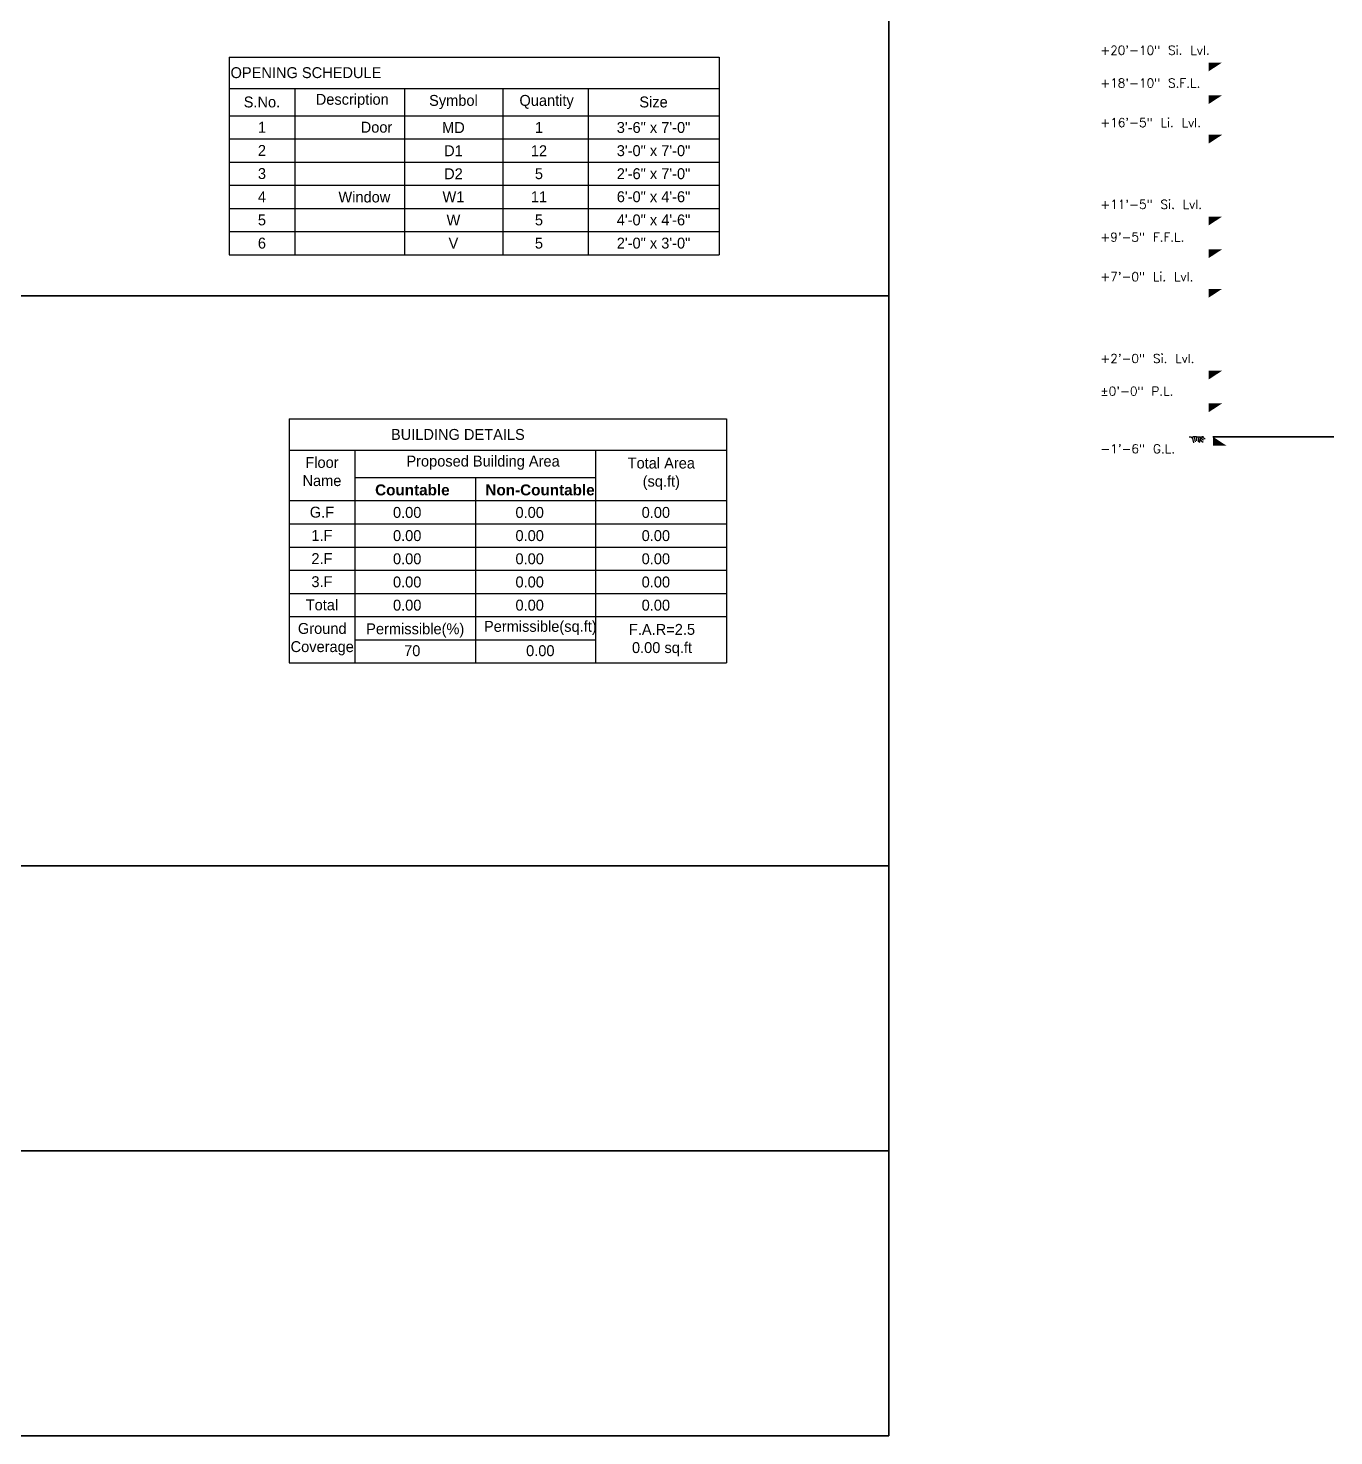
# Model space of a CAD drawing. Header units: feet. Extents: x 109753 to 150441, y 47761 to 75080.
# Drawn here: x 110988 to 111945, y 73026 to 74058 of the extents above; entities that cross this region are included whole.
import ezdxf

# ---------------------------------------------------------------- set-up
doc = ezdxf.new("R2010")
doc.units = ezdxf.units.FT
doc.header["$LTSCALE"] = 50
doc.header["$MEASUREMENT"] = 0
for name, color, linetype, lineweight in [('ELEVATION', 95, 'Continuous', 35), ('Table', 142, 'Continuous', 30), ('TEXT', 181, 'Continuous', 13)]:
    doc.layers.add(name, color=color, linetype=linetype, lineweight=lineweight)
doc.styles.add('GL_Imperial', font='GOTHIC.TTF', dxfattribs={"height": 8})
doc.styles.get("Standard").update_dxf_attribs({"font": 'txt.shx', "height": 6})

# ---------------------------------------------------------------- blocks, each defined once
blk = doc.blocks.new('GANBAN-C')
at = {"color": 0}
for p, q in [((0, 0), (0.5, -0.06)), ((0, 0), (0.5, -0.06)), ((2.36, 0), (1.24, -0.04)), ((2.36, 0), (1.24, -0.04)), ((2.36, 0), (2.28, -1.37)), ((2.36, 0), (3.49, -0.04)), ((2.36, 0), (3.49, -0.04)), ((4.73, 0), (4.23, -0.06)), ((4.73, 0), (4.23, -0.06)), ((0.39, -0.05), (-0.57, -0.77)), ((0.86, -0.44), (-0.03, -1.08)), ((1.13, -1.03), (0.11, -1.85)), ((0.97, -0.42), (1.01, -0.6)), ((0.97, -0.42), (1.01, -0.6)), ((1.01, -0.6), (1.41, -2.1)), ((1.24, -1.45), (1.2, -1.48)), ((1.59, -0.03), (1.81, -1.7)), ((3.1, -0.03), (2.82, -1.71)), ((3.71, -0.6), (3.32, -2.1)), ((3.76, -0.42), (3.71, -0.6)), ((3.76, -0.42), (3.71, -0.6))]:
    blk.add_line(p, q, dxfattribs=at)
for centre, radius, start, end in [((0, -1.05), 1.11, 23.9174, 63.116), ((0, -1.05), 1.11, 23.9174, 63.116), ((1.26, -0.34), 0.3, 92.2906, 195.5241), ((1.26, -0.34), 0.3, 92.2906, 195.5241), ((3.47, -0.34), 0.3, 344.4759, 87.7094), ((3.47, -0.34), 0.3, 344.4759, 87.7094), ((4.73, -1.05), 1.11, 116.884, 156.0826), ((4.73, -1.05), 1.11, 116.884, 156.0826)]:
    blk.add_arc(centre, radius, start, end, dxfattribs=at)
for points in [[(0, 0), (2.36, 0), (0.5, -0.06), (1.24, -0.04)], [(2.36, 0), (4.73, 0), (3.49, -0.04), (4.23, -0.06)], [(0.5, -0.06), (1.24, -0.04), (1.01, -0.18)], [(0.5, -0.06), (1.01, -0.18), (0.92, -0.43), (0.97, -0.42)], [(0.92, -0.43), (0.92, -0.43), (0.5, -0.06)], [(0.5, -0.06), (0.92, -0.43), (0.97, -0.42)], [(0.5, -0.06), (1.01, -0.6), (0.92, -0.43)], [(0.97, -0.42), (0.92, -0.43), (1.01, -0.6)], [(3.49, -0.04), (4.23, -0.06), (3.72, -0.17)], [(4.23, -0.06), (3.76, -0.42), (3.71, -0.6)], [(3.72, -0.17), (4.23, -0.06), (3.76, -0.42), (3.8, -0.45)]]:
    blk.add_solid(points, dxfattribs=at)

msp = doc.modelspace()

# ---------------------------------------------------------------- hatches: boundary and pattern name
at = {"ltscale": 15}
for points in [[(111853.4, 74032.7), (111863.2, 74032.7), (111853.4, 74026.3)], [(111853.4, 74008.7), (111863.2, 74008.7), (111853.4, 74002.3)], [(111853.4, 73979.7), (111863.2, 73979.7), (111853.4, 73973.3)], [(111853.4, 73919.7), (111863.2, 73919.7), (111853.4, 73913.3)], [(111853.4, 73895.7), (111863.2, 73895.7), (111853.4, 73889.3)], [(111853.4, 73866.7), (111863.2, 73866.7), (111853.4, 73860.3)], [(111853.4, 73806.7), (111863.2, 73806.7), (111853.4, 73800.3)], [(111853.4, 73782.7), (111863.2, 73782.7), (111853.4, 73776.3)], [(111856.4, 73751.8), (111866.2, 73751.8), (111856.4, 73758.3)]]:
    msp.add_hatch(color=5, dxfattribs=at).paths.add_polyline_path(points)

# ---------------------------------------------------------------- linework, layer by layer
at = {"layer": 'ELEVATION'}
for p, q in [((111618.7, 74697.6), (111618.7, 73025.6)), ((109753.2, 73861.6), (111618.7, 73861.6)), ((111945.1, 73758.3), (111856.4, 73758.3)), ((109753.2, 73443.6), (111618.7, 73443.6)), ((109753.2, 73234.6), (111618.7, 73234.6)), ((111618.7, 73025.6), (109753.2, 73025.6))]:
    msp.add_line(p, q, dxfattribs=at)
at = {"layer": 'Table'}
for p, q in [((111135.2, 74036.7), (111494.3, 74036.7)), ((111135.2, 74036.7), (111135.2, 73891.7)), ((111494.3, 74036.7), (111494.3, 73891.7)), ((111135.2, 74013.7), (111494.3, 74013.7)), ((111183.2, 74013.7), (111183.2, 73891.7)), ((111263.6, 74013.7), (111263.6, 73891.7)), ((111335.7, 74013.7), (111335.7, 73891.7)), ((111398.3, 74013.7), (111398.3, 73891.7)), ((111135.2, 73993.7), (111494.3, 73993.7)), ((111135.2, 73976.7), (111494.3, 73976.7)), ((111135.2, 73959.7), (111494.3, 73959.7)), ((111135.2, 73942.7), (111494.3, 73942.7)), ((111135.2, 73925.7), (111494.3, 73925.7)), ((111135.2, 73908.7), (111494.3, 73908.7)), ((111135.2, 73891.7), (111494.3, 73891.7)), ((111179.2, 73771.4), (111179.2, 73592.4)), ((111179.2, 73771.4), (111499.9, 73771.4)), ((111499.8, 73771.4), (111499.9, 73771.4)), ((111499.8, 73771.4), (111499.8, 73592.4)), ((111179.2, 73748.4), (111499.8, 73748.4)), ((111227.2, 73748.4), (111227.2, 73592.4)), ((111403.8, 73748.4), (111403.8, 73609.4)), ((111403.8, 73748.4), (111403.8, 73592.4)), ((111227.2, 73728.4), (111403.8, 73728.4)), ((111315.7, 73728.4), (111315.7, 73592.4)), ((111179.2, 73711.4), (111499.8, 73711.4)), ((111179.2, 73694.4), (111499.8, 73694.4)), ((111179.2, 73677.4), (111499.8, 73677.4)), ((111179.2, 73660.4), (111499.8, 73660.4)), ((111179.2, 73643.4), (111499.8, 73643.4)), ((111179.2, 73626.4), (111499.8, 73626.4)), ((111227.2, 73609.4), (111403.8, 73609.4)), ((111179.2, 73592.4), (111499.8, 73592.4))]:
    msp.add_line(p, q, dxfattribs=at)

# ---------------------------------------------------------------- block references
at = {"color": 5, "ltscale": 15, "xscale": -2.197265625, "yscale": 2.197265625, "zscale": 2.197265625}
msp.add_blockref('GANBAN-C', (111849.5, 73758.3), dxfattribs=at)

# ---------------------------------------------------------------- texts
at = {"layer": 'TEXT', "ltscale": 15}
for s, p in [('+20\'-10" Si. Lvl.', (111773.9, 74038.4)), ('+18\'-10" S.F.L.', (111773.9, 74014.4)), ('+16\'-5" Li. Lvl.', (111773.9, 73985.4)), ('+11\'-5" Si. Lvl.', (111773.9, 73925.4)), ('+9\'-5" F.F.L.', (111773.9, 73901.4)), ('+7\'-0" Li. Lvl.', (111773.9, 73872.4)), ('+2\'-0" Si. Lvl.', (111773.9, 73812.4)), ('%%P0\'-0" P.L.', (111773.9, 73788.4)), ('-1\'-6" G.L.', (111773.9, 73746.2))]:
    msp.add_text(s, height=6.48, dxfattribs=at).set_placement(p)
at = {"layer": 'TEXT', "char_height": 8, "style": 'GL_Imperial'}
for s, insert, width, attachment_point in [('OPENING SCHEDULE', (111136.2, 74025.2), 407.88, 4), ('S.No.', (111159.2, 74003.7), 47.88, 5), ('Description', (111225.4, 74004.5), 119.88, 5), ('Symbol', (111299.6, 74003.7), 71.88, 5), ('Quantity', (111367.9, 74003.7), 80.821, 5), ('Size', (111446.3, 74003.7), 95.88, 5), ('1', (111159.2, 73985.2), 47.88, 5), ('Door', (111243.2, 73985.2), 119.88, 5), ('MD', (111299.6, 73985), 71.88, 5), ('1', (111362.3, 73985), 71.88, 5), ('3\'-6" x 7\'-0"', (111446.3, 73985), 95.88, 5), ('2', (111159.2, 73968.2), 47.88, 5), ('D1', (111299.6, 73968), 71.88, 5), ('12', (111362.3, 73968), 71.88, 5), ('3\'-0" x 7\'-0"', (111446.3, 73968), 95.88, 5), ('3', (111159.2, 73951.2), 47.88, 5), ('D2', (111299.6, 73951.1), 71.88, 5), ('5', (111362.3, 73951.1), 71.88, 5), ('2\'-6" x 7\'-0"', (111446.3, 73951.1), 95.88, 5), ('4', (111159.2, 73934.2), 47.88, 5), ('Window', (111234.3, 73934), 119.88, 5), ('W1', (111299.6, 73934.2), 71.88, 5), ('\\pt40;11', (111362.3, 73934.2), 71.88, 5), ('6\'-0" x 4\'-6"', (111446.3, 73934.2), 95.88, 5), ('5', (111159.2, 73917.2), 47.88, 5), ('W', (111299.6, 73917.2), 71.88, 5), ('5', (111362.3, 73917.2), 71.88, 5), ('4\'-0" x 4\'-6"', (111446.3, 73917.2), 95.88, 5), ('6', (111159.2, 73900.2), 47.88, 5), ('V', (111299.6, 73900.2), 71.88, 5), ('5', (111362.3, 73900.2), 71.88, 5), ('2\'-0" x 3\'-0"', (111446.3, 73900.2), 95.88, 5), ('BUILDING DETAILS', (111253.8, 73759.9), 157.295, 4), ('Floor\\PName', (111203.2, 73732.7), 47.88, 5), ('Proposed Building Area', (111321.3, 73739.2), 182.43, 5), ('Total Area\\P(sq.ft)', (111452, 73731.1), 119.88, 5), ('{\\fArial|b1|i0|c0|p34;Countable}', (111269.5, 73719.2), 119.88, 5), ('{\\fArial|b1|i0|c0|p34;Non-Countable}', (111363.1, 73719.2), 131.88, 5), ('G.F', (111203.2, 73702.9), 47.88, 5), ('0.00', (111265.7, 73702.7), 95.88, 5), ('0.00', (111355.5, 73702.7), 95.88, 5), ('0.00', (111448, 73702.7), 95.88, 5), ('1.F', (111203.2, 73685.9), 47.88, 5), ('0.00', (111265.7, 73685.7), 95.88, 5), ('0.00', (111355.5, 73685.7), 95.88, 5), ('0.00', (111448, 73685.7), 95.88, 5), ('2.F', (111203.2, 73668.9), 47.88, 5), ('0.00', (111265.7, 73668.7), 95.88, 5), ('0.00', (111355.5, 73668.7), 95.88, 5), ('0.00', (111448, 73668.7), 95.88, 5), ('3.F', (111203.2, 73651.9), 47.88, 5), ('0.00', (111265.7, 73651.7), 95.88, 5), ('0.00', (111355.5, 73651.7), 95.88, 5), ('0.00', (111448, 73651.7), 95.88, 5), ('Total', (111203.2, 73634.9), 47.88, 5), ('0.00', (111265.7, 73634.7), 95.88, 5), ('0.00', (111355.5, 73634.7), 95.88, 5), ('0.00', (111448, 73634.7), 95.88, 5), ('Ground \\PCoverage', (111203.4, 73609.8), 103.387, 5), ('Permissible(%)', (111271.6, 73616.2), 119.88, 5), ('Permissible(sq.ft)', (111363.3, 73618), 143.88, 5), ('F.A.R=2.5\\P0.00 sq.ft', (111452.5, 73609.1), 93.463, 5), ('70', (111269.4, 73601.3), 95.88, 5), ('0.00', (111363.3, 73601.3), 95.88, 5)]:
    msp.add_mtext(s, dxfattribs=dict(at, insert=insert, width=width, attachment_point=attachment_point))

doc.saveas('drawing.dxf')
